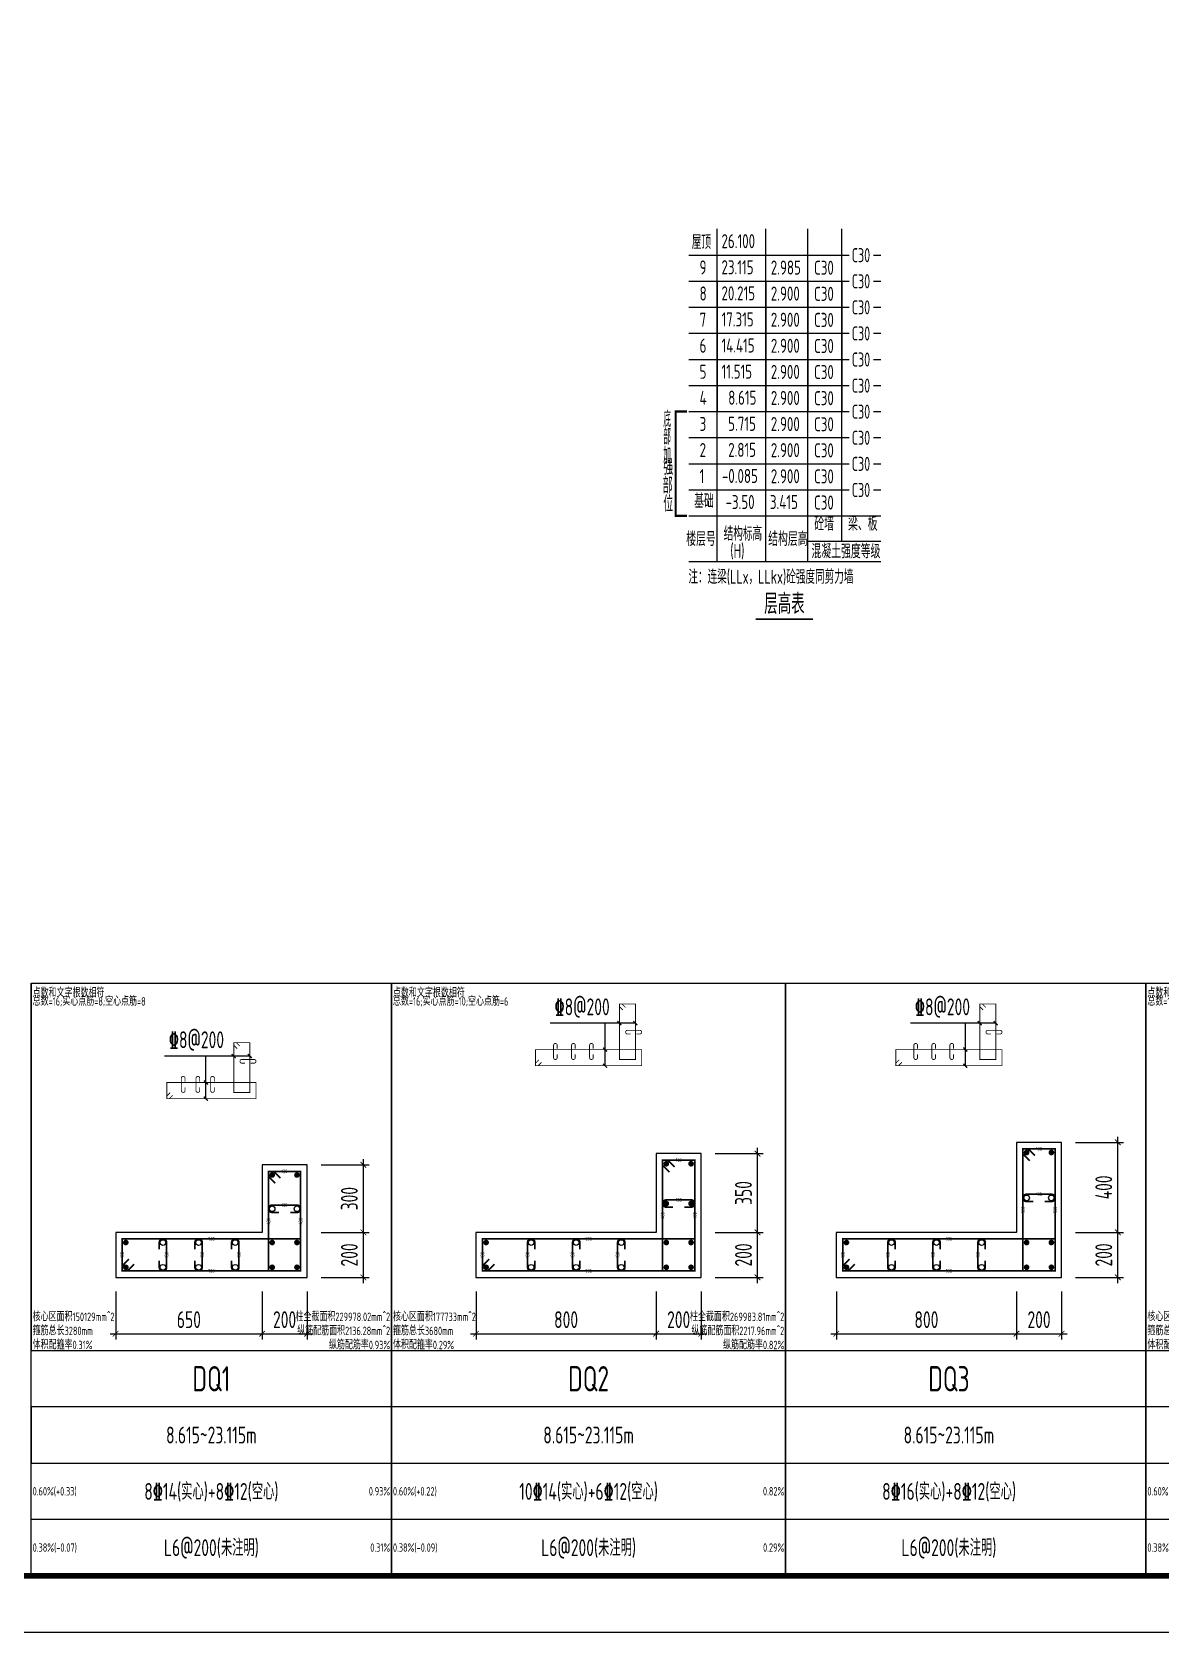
# Model space of a CAD drawing. Extents: x -1058961 to 23600, y -449123 to 2751847.
# Drawn here: x -409988 to -389936, y -219444 to -191015 of the extents above; entities that cross this region are included whole.
import ezdxf
from ezdxf.enums import TextEntityAlignment as Align

# ---------------------------------------------------------------- set-up
doc = ezdxf.new("R2010")
doc.units = 0
doc.header["$LTSCALE"] = 1000
doc.layers.get('0').update_dxf_attribs({"linetype": 'CONTINUOUS'})
doc.layers.get('DEFPOINTS').update_dxf_attribs({"linetype": 'CONTINUOUS'})
for name, color, linetype in [('-TK', 7, 'CONTINUOUS'), ('COLU_DE_DIM', 3, 'CONTINUOUS'), ('COLU_DE_TH', 7, 'CONTINUOUS'), ('LABEL', 1, 'CONTINUOUS'), ('LINK', 6, 'CONTINUOUS'), ('LINK-INDEX', 6, 'CONTINUOUS'), ('REIN', 6, 'CONTINUOUS'), ('S-0-TEXT', 7, 'CONTINUOUS'), ('S-B表格', 2, 'CONTINUOUS'), ('TAB', 7, 'CONTINUOUS'), ('TAB_TEXT', 7, 'CONTINUOUS'), ('TEXT', 2, 'CONTINUOUS'), ('TEXT25', 2, 'CONTINUOUS')]:
    doc.layers.add(name, color=color, linetype=linetype)
doc.layers.add('7549', color=9, linetype='CONTINUOUS', lineweight=18)
doc.layers.add('箍筋长度', color=3, linetype='CONTINUOUS', plot=False)
doc.layers.add('配箍校核', color=34, linetype='CONTINUOUS', plot=False)
doc.styles.add('BW_Rein', font='Tssdeng.shx', dxfattribs={"width": 0.7, "bigfont": 'hztxt.shx'})
doc.styles.add('TSSD_DIMENSION', font='Tssdeng.shx', dxfattribs={"width": 0.7, "bigfont": 'tssdchn.shx'})
doc.styles.add('TSSD_REIN', font='tssdeng.shx', dxfattribs={"width": 0.7, "height": 300, "bigfont": 'tssdchn.shx'})
doc.dimstyles.new('TSSD_25_100', dxfattribs={"dimtxt": 300, "dimasz": 100, "dimexe": 100, "dimexo": 250, "dimgap": 100, "dimtad": 1, "dimdec": 0, "dimlfac": 0.25, "dimzin": 0, "dimdsep": 46, "dimtxsty": 'TSSD_DIMENSION', "dimblk": 'ARCHTICK', "dimcen": 0, "dimdle": 100, "dimclrt": 7, "dimadec": 0, "dimazin": 0, "dimtfac": 1, "dimtdec": 0, "dimtix": 1, "dimtmove": 2, "dimatfit": 3, "dimldrblk": 'ARCHTICK', "dimfxl": 0, "dimtolj": 1, "dimtzin": 0, "dimarcsym": 0})

# ---------------------------------------------------------------- blocks, each defined once
blk = doc.blocks.new('_ArchTick')
at = {"color": 0, "linetype": 'ByBlock', "const_width": 0.15}
blk.add_lwpolyline([(-0.5, -0.5), (0.5, 0.5)], dxfattribs=at)
blk = doc.blocks.new('*D273')
at = {"layer": 'COLU_DE_DIM', "color": 0, "lineweight": -2}
for p, q in [((-408502, -213394), (-408502, -214244)), ((-405902, -213394), (-405902, -214244)), ((-408602, -214144), (-405802, -214144))]:
    blk.add_line(p, q, dxfattribs=at)
at = {"layer": 'DEFPOINTS', "color": 0}
for p in [(-408502, -213144), (-405902, -213144), (-405902, -214144)]:
    blk.add_point(p, dxfattribs=at)
at = {"layer": 'COLU_DE_DIM', "color": 0, "lineweight": -2, "xscale": 100, "yscale": 100, "zscale": 100, "rotation": 180}
blk.add_blockref('_ArchTick', (-408502, -214144), dxfattribs=at)
at = {"layer": 'COLU_DE_DIM', "color": 0, "lineweight": -2, "xscale": 100, "yscale": 100, "zscale": 100}
blk.add_blockref('_ArchTick', (-405902, -214144), dxfattribs=at)
at = {"layer": 'COLU_DE_DIM', "color": 7, "insert": (-407202, -213894), "char_height": 300, "attachment_point": 5, "style": 'TSSD_DIMENSION'}
blk.add_mtext('\\A1;650', dxfattribs=at)
blk = doc.blocks.new('*D274')
at = {"layer": 'COLU_DE_DIM', "color": 0, "lineweight": -2}
for p, q in [((-405902, -213394), (-405902, -214244)), ((-405102, -213394), (-405102, -214244)), ((-406002, -214144), (-405002, -214144))]:
    blk.add_line(p, q, dxfattribs=at)
at = {"layer": 'DEFPOINTS', "color": 0}
for p in [(-405902, -213144), (-405102, -213144), (-405102, -214144)]:
    blk.add_point(p, dxfattribs=at)
at = {"layer": 'COLU_DE_DIM', "color": 0, "lineweight": -2, "xscale": 100, "yscale": 100, "zscale": 100, "rotation": 180}
blk.add_blockref('_ArchTick', (-405902, -214144), dxfattribs=at)
at = {"layer": 'COLU_DE_DIM', "color": 0, "lineweight": -2, "xscale": 100, "yscale": 100, "zscale": 100}
blk.add_blockref('_ArchTick', (-405102, -214144), dxfattribs=at)
at = {"layer": 'COLU_DE_DIM', "color": 7, "insert": (-405502, -213894), "char_height": 300, "attachment_point": 5, "style": 'TSSD_DIMENSION'}
blk.add_mtext('\\A1;200', dxfattribs=at)
blk = doc.blocks.new('*D275')
at = {"layer": 'COLU_DE_DIM', "color": 0, "lineweight": -2}
for p, q in [((-404852, -212344), (-404002, -212344)), ((-404102, -213244), (-404102, -212244)), ((-404852, -213144), (-404002, -213144))]:
    blk.add_line(p, q, dxfattribs=at)
at = {"layer": 'DEFPOINTS', "color": 0}
for p in [(-405102, -212344), (-404102, -212344), (-405102, -213144)]:
    blk.add_point(p, dxfattribs=at)
at = {"layer": 'COLU_DE_DIM', "color": 0, "lineweight": -2, "xscale": 100, "yscale": 100, "zscale": 100}
for p, rotation in [((-404102, -212344), 90), ((-404102, -213144), 270)]:
    blk.add_blockref('_ArchTick', p, dxfattribs=dict(at, rotation=rotation))
at = {"layer": 'COLU_DE_DIM', "color": 7, "insert": (-404352, -212744), "char_height": 300, "attachment_point": 5, "rotation": 90, "style": 'TSSD_DIMENSION'}
blk.add_mtext('\\A1;200', dxfattribs=at)
blk = doc.blocks.new('*D276')
at = {"layer": 'COLU_DE_DIM', "color": 0, "lineweight": -2}
for p, q in [((-404852, -211144), (-404002, -211144)), ((-404102, -212444), (-404102, -211044)), ((-404852, -212344), (-404002, -212344))]:
    blk.add_line(p, q, dxfattribs=at)
at = {"layer": 'DEFPOINTS', "color": 0}
for p in [(-405102, -211144), (-404102, -211144), (-405102, -212344)]:
    blk.add_point(p, dxfattribs=at)
at = {"layer": 'COLU_DE_DIM', "color": 0, "lineweight": -2, "xscale": 100, "yscale": 100, "zscale": 100}
for p, rotation in [((-404102, -211144), 90), ((-404102, -212344), 270)]:
    blk.add_blockref('_ArchTick', p, dxfattribs=dict(at, rotation=rotation))
at = {"layer": 'COLU_DE_DIM', "color": 7, "insert": (-404352, -211744), "char_height": 300, "attachment_point": 5, "rotation": 90, "style": 'TSSD_DIMENSION'}
blk.add_mtext('\\A1;300', dxfattribs=at)
blk = doc.blocks.new('*D277')
at = {"layer": 'COLU_DE_DIM', "color": 0, "lineweight": -2}
for p, q in [((-402102, -213394), (-402102, -214244)), ((-398902, -213394), (-398902, -214244)), ((-402202, -214144), (-398802, -214144))]:
    blk.add_line(p, q, dxfattribs=at)
at = {"layer": 'DEFPOINTS', "color": 0}
for p in [(-402102, -213144), (-398902, -213144), (-398902, -214144)]:
    blk.add_point(p, dxfattribs=at)
at = {"layer": 'COLU_DE_DIM', "color": 0, "lineweight": -2, "xscale": 100, "yscale": 100, "zscale": 100, "rotation": 180}
blk.add_blockref('_ArchTick', (-402102, -214144), dxfattribs=at)
at = {"layer": 'COLU_DE_DIM', "color": 0, "lineweight": -2, "xscale": 100, "yscale": 100, "zscale": 100}
blk.add_blockref('_ArchTick', (-398902, -214144), dxfattribs=at)
at = {"layer": 'COLU_DE_DIM', "color": 7, "insert": (-400502, -213894), "char_height": 300, "attachment_point": 5, "style": 'TSSD_DIMENSION'}
blk.add_mtext('\\A1;800', dxfattribs=at)
blk = doc.blocks.new('*D278')
at = {"layer": 'COLU_DE_DIM', "color": 0, "lineweight": -2}
for p, q in [((-398902, -213394), (-398902, -214244)), ((-398102, -213394), (-398102, -214244)), ((-399002, -214144), (-398002, -214144))]:
    blk.add_line(p, q, dxfattribs=at)
at = {"layer": 'DEFPOINTS', "color": 0}
for p in [(-398902, -213144), (-398102, -213144), (-398102, -214144)]:
    blk.add_point(p, dxfattribs=at)
at = {"layer": 'COLU_DE_DIM', "color": 0, "lineweight": -2, "xscale": 100, "yscale": 100, "zscale": 100, "rotation": 180}
blk.add_blockref('_ArchTick', (-398902, -214144), dxfattribs=at)
at = {"layer": 'COLU_DE_DIM', "color": 0, "lineweight": -2, "xscale": 100, "yscale": 100, "zscale": 100}
blk.add_blockref('_ArchTick', (-398102, -214144), dxfattribs=at)
at = {"layer": 'COLU_DE_DIM', "color": 7, "insert": (-398502, -213894), "char_height": 300, "attachment_point": 5, "style": 'TSSD_DIMENSION'}
blk.add_mtext('\\A1;200', dxfattribs=at)
blk = doc.blocks.new('*D279')
at = {"layer": 'COLU_DE_DIM', "color": 0, "lineweight": -2}
for p, q in [((-397852, -212344), (-397002, -212344)), ((-397102, -213244), (-397102, -212244)), ((-397852, -213144), (-397002, -213144))]:
    blk.add_line(p, q, dxfattribs=at)
at = {"layer": 'DEFPOINTS', "color": 0}
for p in [(-398102, -212344), (-397102, -212344), (-398102, -213144)]:
    blk.add_point(p, dxfattribs=at)
at = {"layer": 'COLU_DE_DIM', "color": 0, "lineweight": -2, "xscale": 100, "yscale": 100, "zscale": 100}
for p, rotation in [((-397102, -212344), 90), ((-397102, -213144), 270)]:
    blk.add_blockref('_ArchTick', p, dxfattribs=dict(at, rotation=rotation))
at = {"layer": 'COLU_DE_DIM', "color": 7, "insert": (-397352, -212744), "char_height": 300, "attachment_point": 5, "rotation": 90, "style": 'TSSD_DIMENSION'}
blk.add_mtext('\\A1;200', dxfattribs=at)
blk = doc.blocks.new('*D280')
at = {"layer": 'COLU_DE_DIM', "color": 0, "lineweight": -2}
for p, q in [((-397102, -212444), (-397102, -210844)), ((-397852, -210944), (-397002, -210944)), ((-397852, -212344), (-397002, -212344))]:
    blk.add_line(p, q, dxfattribs=at)
at = {"layer": 'DEFPOINTS', "color": 0}
for p in [(-398102, -210944), (-397102, -210944), (-398102, -212344)]:
    blk.add_point(p, dxfattribs=at)
at = {"layer": 'COLU_DE_DIM', "color": 0, "lineweight": -2, "xscale": 100, "yscale": 100, "zscale": 100}
for p, rotation in [((-397102, -210944), 90), ((-397102, -212344), 270)]:
    blk.add_blockref('_ArchTick', p, dxfattribs=dict(at, rotation=rotation))
at = {"layer": 'COLU_DE_DIM', "color": 7, "insert": (-397352, -211644), "char_height": 300, "attachment_point": 5, "rotation": 90, "style": 'TSSD_DIMENSION'}
blk.add_mtext('\\A1;350', dxfattribs=at)
blk = doc.blocks.new('B20200424131938')
at = {"layer": '7549', "const_width": 40}
blk.add_lwpolyline([(417, 3688), (217, 3688), (217, 1834), (417, 1834)], dxfattribs=at)
at = {"layer": 'S-0-TEXT'}
blk.add_lwpolyline([(1641, 0, 27, 27, 0), (2658, 0, 0, 0, 0)], format="xyseb", dxfattribs=at)
at = {"layer": 'S-B表格'}
for p, q in [((952, 1021), (952, 6932)), ((1817, 1021), (1817, 6932)), ((2567, 1021), (2567, 6932)), ((3167, 1385), (3167, 6932)), ((452, 6469), (3167, 6469)), ((452, 6469), (3167, 6469)), ((3167, 6469), (3298, 6469)), ((3167, 6469), (3298, 6469)), ((3167, 6469), (3298, 6469)), ((3731, 6469), (3862, 6469)), ((3731, 6469), (3862, 6469)), ((3731, 6469), (3862, 6469)), ((452, 6005), (3167, 6005)), ((452, 6005), (3167, 6005)), ((3167, 6005), (3298, 6005)), ((3167, 6005), (3298, 6005)), ((3167, 6005), (3298, 6005)), ((3731, 6005), (3862, 6005)), ((3731, 6005), (3862, 6005)), ((3731, 6005), (3862, 6005)), ((452, 5542), (3167, 5542)), ((452, 5542), (3167, 5542)), ((3167, 5542), (3298, 5542)), ((3167, 5542), (3298, 5542)), ((3167, 5542), (3298, 5542)), ((3731, 5542), (3862, 5542)), ((3731, 5542), (3862, 5542)), ((3731, 5542), (3862, 5542)), ((452, 5078), (3167, 5078)), ((452, 5078), (3167, 5078)), ((3167, 5078), (3298, 5078)), ((3167, 5078), (3298, 5078)), ((3167, 5078), (3298, 5078)), ((3731, 5078), (3862, 5078)), ((3731, 5078), (3862, 5078)), ((3731, 5078), (3862, 5078)), ((452, 4615), (3167, 4615)), ((3167, 4615), (3298, 4615)), ((3731, 4615), (3862, 4615)), ((452, 4151), (3167, 4151)), ((3167, 4151), (3298, 4151)), ((3731, 4151), (3862, 4151)), ((452, 3688), (3167, 3688)), ((3167, 3688), (3298, 3688)), ((3731, 3688), (3862, 3688)), ((452, 3224), (3167, 3224)), ((3167, 3224), (3298, 3224)), ((3731, 3224), (3862, 3224)), ((452, 2761), (3167, 2761)), ((3167, 2761), (3298, 2761)), ((3731, 2761), (3862, 2761)), ((452, 2297), (3167, 2297)), ((3167, 2297), (3298, 2297)), ((3731, 2297), (3862, 2297)), ((452, 1834), (3167, 1834)), ((452, 1834), (3862, 1834)), ((452, 1834), (2854, 1834)), ((452, 1834), (2854, 1834)), ((2567, 1385), (3862, 1385)), ((452, 1021), (3862, 1021))]:
    blk.add_line(p, q, dxfattribs=at)
at = {"style": 'TSSD_REIN'}
for s, width, p, p2 in [('底', 0.535575, (-3, 3408), (134, 3408)), ('部', 0.530918, (-3, 3100), (134, 3100)), ('加', 0.526341, (-3, 2774), (134, 2774))]:
    blk.add_text(s, height=285, dxfattribs=dict(at, width=width)).set_placement(p, p2, align=Align.FIT)
for s, height, width, p in [('强', 285, 0.535575, (-3, 2477)), ('部', 285, 0.535575, (-13, 2146)), ('位', 285, 0.535575, (-3, 1820)), ('砼墙', 250, 0.7, (2681, 1495)), ('梁、板', 250, 0.7, (3279, 1495))]:
    blk.add_text(s, height=height, dxfattribs=dict(at, width=width)).set_placement(p, align=Align.BOTTOM_LEFT)
for s, width, p in [('楼层号', 0.7, (405, 1299)), ('结构标高', 0.65, (1070, 1392)), ('结构层高', 0.7, (1860, 1299)), ('(H)', 0.65, (1188, 1086)), ('混凝土强度等级', 0.7, (2629, 1080))]:
    blk.add_text(s, height=250, dxfattribs=dict(at, width=width)).set_placement(p)
at = {"layer": 'S-0-TEXT', "style": 'TSSD_REIN', "width": 0.7}
blk.add_text('层高表', height=360, dxfattribs=at).set_placement((1790, 90))
at = {"layer": 'S-B表格', "style": 'TSSD_REIN'}
for s, width, p in [('屋顶', 0.65, (503, 6575)), ('26.100', 0.7, (1031, 6590)), ('C30', 0.65, (3345, 6341)), ('9', 0.7, (642, 6123)), ('23.115', 0.7, (1031, 6126)), ('2.985', 0.7, (1907, 6121)), ('C30', 0.7, (2675, 6118)), ('C30', 0.65, (3345, 5877)), ('8', 0.7, (642, 5660)), ('20.215', 0.7, (1031, 5663)), ('2.900', 0.7, (1907, 5658)), ('C30', 0.7, (2675, 5654)), ('7', 0.7, (642, 5196)), ('17.315', 0.7, (1031, 5199)), ('2.900', 0.7, (1907, 5194)), ('C30', 0.7, (2675, 5191)), ('C30', 0.65, (3345, 5414)), ('C30', 0.65, (3345, 4950)), ('6', 0.7, (642, 4733)), ('14.415', 0.7, (1031, 4736)), ('2.900', 0.7, (1907, 4731)), ('C30', 0.7, (2675, 4727)), ('C30', 0.65, (3345, 4487)), ('5', 0.7, (642, 4269)), ('11.515', 0.7, (1031, 4272)), ('2.900', 0.7, (1907, 4267)), ('C30', 0.7, (2675, 4264)), ('C30', 0.65, (3345, 4023)), ('4', 0.7, (642, 3806)), ('8.615', 0.7, (1150, 3809)), ('2.900', 0.7, (1907, 3804)), ('C30', 0.7, (2675, 3800)), ('C30', 0.65, (3345, 3560)), ('3', 0.7, (642, 3342)), ('5.715', 0.7, (1150, 3345)), ('2.900', 0.7, (1907, 3340)), ('C30', 0.7, (2675, 3337)), ('2', 0.7, (642, 2879)), ('2.815', 0.7, (1150, 2882)), ('C30', 0.65, (3345, 3096)), ('2.900', 0.7, (1907, 2877)), ('C30', 0.7, (2675, 2873)), ('C30', 0.65, (3345, 2633)), ('1', 0.7, (642, 2415)), ('-0.085', 0.7, (1038, 2418)), ('2.900', 0.7, (1907, 2413)), ('C30', 0.7, (2675, 2410)), ('C30', 0.65, (3345, 2169)), ('基础', 0.7, (545, 1974)), ('-3.50', 0.7, (1103, 1955)), ('3.415', 0.7, (1891, 1955)), ('C30', 0.7, (2675, 1946))]:
    blk.add_text(s, height=250, dxfattribs=dict(at, width=width)).set_placement(p)
at = {"layer": 'TEXT', "style": 'TSSD_REIN', "width": 0.65}
blk.add_text('注：连梁(LLx，LLkx)砼强度同剪力墙', height=250, dxfattribs=at).set_placement((443, 627))
blk = doc.blocks.new('A1')
blk.add_lwpolyline([(0, 59400), (0, 0), (84100, 0), (84100, 59400)], close=True)
at = {"const_width": 100}
blk.add_lwpolyline([(2500, 58400), (2500, 1000), (83100, 1000), (83100, 58400)], close=True, dxfattribs=at)
blk = doc.blocks.new('*D3380')
at = {"layer": 'COLU_DE_DIM', "color": 0, "lineweight": -2}
for p, q in [((-395702, -213394), (-395702, -214244)), ((-392502, -213394), (-392502, -214244)), ((-395802, -214144), (-392402, -214144))]:
    blk.add_line(p, q, dxfattribs=at)
at = {"layer": 'DEFPOINTS', "color": 0}
for p in [(-395702, -213144), (-392502, -213144), (-392502, -214144)]:
    blk.add_point(p, dxfattribs=at)
at = {"layer": 'COLU_DE_DIM', "color": 0, "lineweight": -2, "xscale": 100, "yscale": 100, "zscale": 100, "rotation": 180}
blk.add_blockref('_ArchTick', (-395702, -214144), dxfattribs=at)
at = {"layer": 'COLU_DE_DIM', "color": 0, "lineweight": -2, "xscale": 100, "yscale": 100, "zscale": 100}
blk.add_blockref('_ArchTick', (-392502, -214144), dxfattribs=at)
at = {"layer": 'COLU_DE_DIM', "color": 7, "insert": (-394102, -213894), "char_height": 300, "attachment_point": 5, "style": 'TSSD_DIMENSION'}
blk.add_mtext('\\A1;800', dxfattribs=at)
blk = doc.blocks.new('*D3381')
at = {"layer": 'COLU_DE_DIM', "color": 0, "lineweight": -2}
for p, q in [((-392502, -213394), (-392502, -214244)), ((-391702, -213394), (-391702, -214244)), ((-392602, -214144), (-391602, -214144))]:
    blk.add_line(p, q, dxfattribs=at)
at = {"layer": 'DEFPOINTS', "color": 0}
for p in [(-392502, -213144), (-391702, -213144), (-391702, -214144)]:
    blk.add_point(p, dxfattribs=at)
at = {"layer": 'COLU_DE_DIM', "color": 0, "lineweight": -2, "xscale": 100, "yscale": 100, "zscale": 100, "rotation": 180}
blk.add_blockref('_ArchTick', (-392502, -214144), dxfattribs=at)
at = {"layer": 'COLU_DE_DIM', "color": 0, "lineweight": -2, "xscale": 100, "yscale": 100, "zscale": 100}
blk.add_blockref('_ArchTick', (-391702, -214144), dxfattribs=at)
at = {"layer": 'COLU_DE_DIM', "color": 7, "insert": (-392102, -213894), "char_height": 300, "attachment_point": 5, "style": 'TSSD_DIMENSION'}
blk.add_mtext('\\A1;200', dxfattribs=at)
blk = doc.blocks.new('*D3382')
at = {"layer": 'COLU_DE_DIM', "color": 0, "lineweight": -2}
for p, q in [((-391452, -212344), (-390602, -212344)), ((-390702, -213244), (-390702, -212244)), ((-391452, -213144), (-390602, -213144))]:
    blk.add_line(p, q, dxfattribs=at)
at = {"layer": 'DEFPOINTS', "color": 0}
for p in [(-391702, -212344), (-390702, -212344), (-391702, -213144)]:
    blk.add_point(p, dxfattribs=at)
at = {"layer": 'COLU_DE_DIM', "color": 0, "lineweight": -2, "xscale": 100, "yscale": 100, "zscale": 100}
for p, rotation in [((-390702, -212344), 90), ((-390702, -213144), 270)]:
    blk.add_blockref('_ArchTick', p, dxfattribs=dict(at, rotation=rotation))
at = {"layer": 'COLU_DE_DIM', "color": 7, "insert": (-390952, -212744), "char_height": 300, "attachment_point": 5, "rotation": 90, "style": 'TSSD_DIMENSION'}
blk.add_mtext('\\A1;200', dxfattribs=at)
blk = doc.blocks.new('*D3383')
at = {"layer": 'COLU_DE_DIM', "color": 0, "lineweight": -2}
for p, q in [((-390702, -212444), (-390702, -210644)), ((-391452, -210744), (-390602, -210744)), ((-391452, -212344), (-390602, -212344))]:
    blk.add_line(p, q, dxfattribs=at)
at = {"layer": 'DEFPOINTS', "color": 0}
for p in [(-391702, -210744), (-390702, -210744), (-391702, -212344)]:
    blk.add_point(p, dxfattribs=at)
at = {"layer": 'COLU_DE_DIM', "color": 0, "lineweight": -2, "xscale": 100, "yscale": 100, "zscale": 100}
for p, rotation in [((-390702, -210744), 90), ((-390702, -212344), 270)]:
    blk.add_blockref('_ArchTick', p, dxfattribs=dict(at, rotation=rotation))
at = {"layer": 'COLU_DE_DIM', "color": 7, "insert": (-390952, -211544), "char_height": 300, "attachment_point": 5, "rotation": 90, "style": 'TSSD_DIMENSION'}
blk.add_mtext('\\A1;400', dxfattribs=at)

msp = doc.modelspace()

# ---------------------------------------------------------------- linework, layer by layer
at = {"layer": 'COLU_DE_TH'}
for points in [[(-391702.33, -213143.8), (-391702.33, -210744.12), (-392502.33, -210744.12), (-392502.33, -212343.8), (-395702.33, -212343.8), (-395702.33, -213143.8), (-391702.33, -213143.8)], [(-405102.2, -213143.8), (-405102.2, -211144.14), (-405902.2, -211144.14), (-405902.2, -212343.8), (-408502.1, -212343.8), (-408502.1, -213143.8), (-405102.2, -213143.8)], [(-398102.2, -213143.8), (-398102.2, -210944.12), (-398902.2, -210944.12), (-398902.2, -212343.8), (-402102.2, -212343.8), (-402102.2, -213143.8), (-398102.2, -213143.8)]]:
    msp.add_lwpolyline(points, close=True, dxfattribs=at)
at = {"layer": 'LABEL'}
for p, q in [((-399269.7, -208626.07), (-400782.2, -208626.07)), ((-392869.83, -208626.07), (-394382.33, -208626.07)), ((-406119.67, -209211.24), (-407632.17, -209211.24))]:
    msp.add_line(p, q, dxfattribs=at)
for points in [[(-399810.7, -209381.51), (-399810.7, -208626.07)], [(-393410.83, -209381.51), (-393410.83, -208626.07)], [(-406899.13, -209966.68), (-406899.13, -209211.24)]]:
    msp.add_lwpolyline(points, dxfattribs=at)
at = {"layer": 'LABEL', "const_width": 25}
for points in [[(-399519.33, -208661.43), (-399590.08, -208590.72)], [(-399234.33, -208661.43), (-399305.08, -208590.72)], [(-393119.46, -208661.43), (-393190.21, -208590.72)], [(-392834.46, -208661.43), (-392905.21, -208590.72)], [(-406369.3, -209246.6), (-406440.05, -209175.89)], [(-406084.3, -209246.6), (-406155.05, -209175.89)], [(-399775.33, -209131.87), (-399846.08, -209061.16)], [(-393375.46, -209131.87), (-393446.21, -209061.16)], [(-399775.33, -209416.87), (-399846.08, -209346.16)], [(-393375.46, -209416.87), (-393446.21, -209346.16)], [(-406863.76, -209717.04), (-406934.51, -209646.33)], [(-406863.76, -210002.04), (-406934.51, -209931.33)]]:
    msp.add_lwpolyline(points, dxfattribs=at)
at = {"layer": 'LINK', "const_width": 30}
for points in [[(-392267.33, -211071.05), (-392387.33, -210951.05), (-392387.33, -210859.12), (-391817.33, -210859.12), (-391817.33, -213028.8), (-392387.33, -213028.8), (-392387.33, -210859.12), (-392295.4, -210859.12), (-392175.4, -210979.12)], [(-398667.2, -211271.05), (-398787.2, -211151.05), (-398787.2, -211059.12), (-398217.2, -211059.12), (-398217.2, -213028.8), (-398787.2, -213028.8), (-398787.2, -211059.12), (-398695.27, -211059.12), (-398575.27, -211179.12)], [(-405667.2, -211471.06), (-405787.2, -211351.06), (-405787.2, -211259.14), (-405217.2, -211259.14), (-405217.2, -213028.8), (-405787.2, -213028.8), (-405787.2, -211259.14), (-405695.28, -211259.14), (-405575.28, -211379.14)], [(-408175.18, -212908.8), (-408295.18, -213028.8), (-408387.1, -213028.8), (-408387.1, -212458.8), (-405217.2, -212458.8), (-405217.2, -213028.8), (-408387.1, -213028.8), (-408387.1, -212936.87), (-408267.1, -212816.87)], [(-401775.27, -212908.8), (-401895.27, -213028.8), (-401987.2, -213028.8), (-401987.2, -212458.8), (-398217.2, -212458.8), (-398217.2, -213028.8), (-401987.2, -213028.8), (-401987.2, -212936.87), (-401867.2, -212816.87)], [(-395375.4, -212908.8), (-395495.4, -213028.8), (-395587.33, -213028.8), (-395587.33, -212458.8), (-391817.33, -212458.8), (-391817.33, -213028.8), (-395587.33, -213028.8), (-395587.33, -212936.87), (-395467.33, -212816.87)]]:
    msp.add_lwpolyline(points, dxfattribs=at)
for points in [[(-398402.2, -211895.74), (-398282.2, -211895.74, 1), (-398282.2, -211765.74), (-398722.2, -211765.74, 1), (-398722.2, -211895.74), (-398602.2, -211895.74)], [(-392002.33, -211795.74), (-391882.33, -211795.74, 1), (-391882.33, -211665.74), (-392322.33, -211665.74, 1), (-392322.33, -211795.74), (-392202.33, -211795.74)], [(-405402.2, -211988.97), (-405282.2, -211988.97, 1), (-405282.2, -211858.97), (-405722.2, -211858.97, 1), (-405722.2, -211988.97), (-405602.2, -211988.97)], [(-407727.81, -212843.8), (-407727.81, -212963.8, 1), (-407597.81, -212963.8), (-407597.81, -212523.8, 1), (-407727.81, -212523.8), (-407727.81, -212643.8)], [(-407094.39, -212843.8), (-407094.39, -212963.8, 1), (-406964.39, -212963.8), (-406964.39, -212523.8, 1), (-407094.39, -212523.8), (-407094.39, -212643.8)], [(-406443.12, -212843.8), (-406443.12, -212963.8, 1), (-406313.12, -212963.8), (-406313.12, -212523.8, 1), (-406443.12, -212523.8), (-406443.12, -212643.8)], [(-401057.2, -212643.8), (-401057.2, -212523.8, 1), (-401187.2, -212523.8), (-401187.2, -212963.8, 1), (-401057.2, -212963.8), (-401057.2, -212843.8)], [(-400257.2, -212643.8), (-400257.2, -212523.8, 1), (-400387.2, -212523.8), (-400387.2, -212963.8, 1), (-400257.2, -212963.8), (-400257.2, -212843.8)], [(-399457.2, -212643.8), (-399457.2, -212523.8, 1), (-399587.2, -212523.8), (-399587.2, -212963.8, 1), (-399457.2, -212963.8), (-399457.2, -212843.8)], [(-394657.33, -212643.8), (-394657.33, -212523.8, 1), (-394787.33, -212523.8), (-394787.33, -212963.8, 1), (-394657.33, -212963.8), (-394657.33, -212843.8)], [(-393857.33, -212643.8), (-393857.33, -212523.8, 1), (-393987.33, -212523.8), (-393987.33, -212963.8, 1), (-393857.33, -212963.8), (-393857.33, -212843.8)], [(-393057.33, -212643.8), (-393057.33, -212523.8, 1), (-393187.33, -212523.8), (-393187.33, -212963.8, 1), (-393057.33, -212963.8), (-393057.33, -212843.8)]]:
    msp.add_lwpolyline(points, format="xyb", dxfattribs=at)
at = {"layer": 'LINK-INDEX', "const_width": 15}
for points in [[(-399494.7, -208392.64), (-399554.7, -208332.64), (-399554.7, -208286.68), (-399269.7, -208286.68), (-399269.7, -209271.51), (-399554.7, -209271.51), (-399554.7, -208286.68), (-399508.74, -208286.68), (-399448.74, -208346.68)], [(-393094.83, -208392.64), (-393154.83, -208332.64), (-393154.83, -208286.68), (-392869.83, -208286.68), (-392869.83, -209271.51), (-393154.83, -209271.51), (-393154.83, -208286.68), (-393108.87, -208286.68), (-393048.87, -208346.68)], [(-406344.67, -209077.81), (-406404.67, -209017.81), (-406404.67, -208971.85), (-406119.67, -208971.85), (-406119.67, -209856.68), (-406404.67, -209856.68), (-406404.67, -208971.85), (-406358.71, -208971.85), (-406298.71, -209031.85)], [(-400938.74, -209321.51), (-400998.74, -209381.51), (-401044.7, -209381.51), (-401044.7, -209096.51), (-399159.7, -209096.51), (-399159.7, -209381.51), (-401044.7, -209381.51), (-401044.7, -209335.55), (-400984.7, -209275.55)], [(-394538.87, -209321.51), (-394598.87, -209381.51), (-394644.83, -209381.51), (-394644.83, -209096.51), (-392759.83, -209096.51), (-392759.83, -209381.51), (-394644.83, -209381.51), (-394644.83, -209335.55), (-394584.83, -209275.55)], [(-407488.66, -209906.68), (-407548.66, -209966.68), (-407594.62, -209966.68), (-407594.62, -209681.68), (-406009.67, -209681.68), (-406009.67, -209966.68), (-407594.62, -209966.68), (-407594.62, -209920.72), (-407534.62, -209860.72)]]:
    msp.add_lwpolyline(points, dxfattribs=at)
for points in [[(-399252.2, -208818.24), (-399192.2, -208818.24, 1), (-399192.2, -208753.24), (-399412.2, -208753.24, 1), (-399412.2, -208818.24), (-399352.2, -208818.24)], [(-392852.33, -208818.24), (-392792.33, -208818.24, 1), (-392792.33, -208753.24), (-393012.33, -208753.24, 1), (-393012.33, -208818.24), (-392952.33, -208818.24)], [(-400659.7, -209079.01), (-400659.7, -209019.01, 1), (-400724.7, -209019.01), (-400724.7, -209239.01, 1), (-400659.7, -209239.01), (-400659.7, -209179.01)], [(-400339.7, -209079.01), (-400339.7, -209019.01, 1), (-400404.7, -209019.01), (-400404.7, -209239.01, 1), (-400339.7, -209239.01), (-400339.7, -209179.01)], [(-400019.7, -209079.01), (-400019.7, -209019.01, 1), (-400084.7, -209019.01), (-400084.7, -209239.01, 1), (-400019.7, -209239.01), (-400019.7, -209179.01)], [(-394259.83, -209079.01), (-394259.83, -209019.01, 1), (-394324.83, -209019.01), (-394324.83, -209239.01, 1), (-394259.83, -209239.01), (-394259.83, -209179.01)], [(-393939.83, -209079.01), (-393939.83, -209019.01, 1), (-394004.83, -209019.01), (-394004.83, -209239.01, 1), (-393939.83, -209239.01), (-393939.83, -209179.01)], [(-393619.83, -209079.01), (-393619.83, -209019.01, 1), (-393684.83, -209019.01), (-393684.83, -209239.01, 1), (-393619.83, -209239.01), (-393619.83, -209179.01)], [(-406102.17, -209336.77), (-406042.17, -209336.77, 1), (-406042.17, -209271.77), (-406262.17, -209271.77, 1), (-406262.17, -209336.77), (-406202.17, -209336.77)], [(-407269.63, -209664.18), (-407269.63, -209604.18, 1), (-407334.63, -209604.18), (-407334.63, -209824.18, 1), (-407269.63, -209824.18), (-407269.63, -209764.18)], [(-407009.64, -209664.18), (-407009.64, -209604.18, 1), (-407074.64, -209604.18), (-407074.64, -209824.18, 1), (-407009.64, -209824.18), (-407009.64, -209764.18)], [(-406749.65, -209664.18), (-406749.65, -209604.18, 1), (-406814.65, -209604.18), (-406814.65, -209824.18, 1), (-406749.65, -209824.18), (-406749.65, -209764.18)]]:
    msp.add_lwpolyline(points, format="xyb", dxfattribs=at)
at = {"layer": 'REIN', "const_width": 50}
for points in [[(-392347.33, -210924.12, 1), (-392297.33, -210924.12, 1), (-392347.33, -210924.12)], [(-391907.33, -210924.12, 1), (-391857.33, -210924.12, 1), (-391907.33, -210924.12)], [(-398747.2, -211124.12, 1), (-398697.2, -211124.12, 1), (-398747.2, -211124.12)], [(-398307.2, -211124.12, 1), (-398257.2, -211124.12, 1), (-398307.2, -211124.12)], [(-405747.2, -211324.14, 1), (-405697.2, -211324.14, 1), (-405747.2, -211324.14)], [(-405307.2, -211324.14, 1), (-405257.2, -211324.14, 1), (-405307.2, -211324.14)], [(-398747.2, -211830.74, 1), (-398697.2, -211830.74, 1), (-398747.2, -211830.74)], [(-398307.2, -211830.74, 1), (-398257.2, -211830.74, 1), (-398307.2, -211830.74)], [(-408347.1, -212523.8, 1), (-408297.1, -212523.8, 1), (-408347.1, -212523.8)], [(-405747.2, -212523.8, 1), (-405697.2, -212523.8, 1), (-405747.2, -212523.8)], [(-405307.2, -212523.8, 1), (-405257.2, -212523.8, 1), (-405307.2, -212523.8)], [(-401947.2, -212523.8, 1), (-401897.2, -212523.8, 1), (-401947.2, -212523.8)], [(-398747.2, -212523.8, 1), (-398697.2, -212523.8, 1), (-398747.2, -212523.8)], [(-398307.2, -212523.8, 1), (-398257.2, -212523.8, 1), (-398307.2, -212523.8)], [(-395547.33, -212523.8, 1), (-395497.33, -212523.8, 1), (-395547.33, -212523.8)], [(-392347.33, -212523.8, 1), (-392297.33, -212523.8, 1), (-392347.33, -212523.8)], [(-391907.33, -212523.8, 1), (-391857.33, -212523.8, 1), (-391907.33, -212523.8)], [(-408347.1, -212963.8, 1), (-408297.1, -212963.8, 1), (-408347.1, -212963.8)], [(-405747.2, -212963.8, 1), (-405697.2, -212963.8, 1), (-405747.2, -212963.8)], [(-405307.2, -212963.8, 1), (-405257.2, -212963.8, 1), (-405307.2, -212963.8)], [(-401947.2, -212963.8, 1), (-401897.2, -212963.8, 1), (-401947.2, -212963.8)], [(-398747.2, -212963.8, 1), (-398697.2, -212963.8, 1), (-398747.2, -212963.8)], [(-398307.2, -212963.8, 1), (-398257.2, -212963.8, 1), (-398307.2, -212963.8)], [(-395547.33, -212963.8, 1), (-395497.33, -212963.8, 1), (-395547.33, -212963.8)], [(-392347.33, -212963.8, 1), (-392297.33, -212963.8, 1), (-392347.33, -212963.8)], [(-391907.33, -212963.8, 1), (-391857.33, -212963.8, 1), (-391907.33, -212963.8)]]:
    msp.add_lwpolyline(points, format="xyb", close=True, dxfattribs=at)
at = {"layer": 'REIN'}
for centre in [(-392322.33, -211730.74), (-391882.33, -211730.74), (-405722.2, -211923.97), (-405282.2, -211923.97), (-407662.81, -212523.8), (-407029.39, -212523.8), (-406378.12, -212523.8), (-401122.2, -212523.8), (-400322.2, -212523.8), (-399522.2, -212523.8), (-394722.33, -212523.8), (-393922.33, -212523.8), (-393122.33, -212523.8), (-407662.81, -212963.8), (-407029.39, -212963.8), (-406378.12, -212963.8), (-401122.2, -212963.8), (-400322.2, -212963.8), (-399522.2, -212963.8), (-394722.33, -212963.8), (-393922.33, -212963.8), (-393122.33, -212963.8)]:
    msp.add_circle(centre, 50, dxfattribs=at)
at = {"layer": 'S-B表格', "color": 6, "linetype": 'ByBlock', "ltscale": 0.5, "const_width": 30}
for points in [[(-397821.29, -197759.02), (-397821.29, -195441.52)], [(-396955.65, -197759.02), (-396955.65, -195441.52)], [(-396206.01, -197759.02), (-396206.01, -195441.52)], [(-395606.01, -197759.02), (-395606.01, -195441.52)]]:
    msp.add_lwpolyline(points, dxfattribs=at)
at = {"layer": 'TAB'}
for points in [[(-410002.1, -207914.25), (-403602.2, -207914.25), (-403602.2, -218443.8), (-410002.1, -218443.8), (-410002.1, -207914.25), (-410002.1, -214443.8), (-403602.2, -214443.8), (-403602.2, -215443.8), (-410002.1, -215443.8), (-410002.1, -216443.8), (-403602.2, -216443.8), (-403602.2, -217443.8), (-410002.1, -217443.8)], [(-403602.2, -207914.25), (-396602.2, -207914.25), (-396602.2, -218443.8), (-403602.2, -218443.8), (-403602.2, -207914.25), (-403602.2, -214443.8), (-396602.2, -214443.8), (-396602.2, -215443.8), (-403602.2, -215443.8), (-403602.2, -216443.8), (-396602.2, -216443.8), (-396602.2, -217443.8), (-403602.2, -217443.8)], [(-396602.2, -207914.25), (-390202.33, -207914.25), (-390202.33, -218443.8), (-396602.2, -218443.8), (-396602.2, -207914.25), (-396602.2, -214443.8), (-390202.33, -214443.8), (-390202.33, -215443.8), (-396602.2, -215443.8), (-396602.2, -216443.8), (-390202.33, -216443.8), (-390202.33, -217443.8), (-397202.33, -217443.8)], [(-390202.33, -207914.25), (-385702.33, -207914.25), (-385702.33, -218443.8), (-390202.33, -218443.8), (-390202.33, -207914.25), (-390202.33, -214443.8), (-385702.33, -214443.8), (-385702.33, -215443.8), (-390202.33, -215443.8), (-390202.33, -216443.8), (-385702.33, -216443.8), (-385702.33, -217443.8), (-390202.33, -217443.8)]]:
    msp.add_lwpolyline(points, dxfattribs=at)

# ---------------------------------------------------------------- block references
at = {"layer": '-TK'}
msp.add_blockref('A1', (-459602.31, -219443.8), dxfattribs=at)
at = {"layer": 'S-B表格'}
msp.add_blockref('B20200424131938', (-398772.93, -201446.62), dxfattribs=at)

# ---------------------------------------------------------------- texts
at = {"layer": 'TAB_TEXT', "style": 'TSSD_REIN', "width": 0.7}
for s, height, p in [('DQ1', 450, (-406802.15, -214943.8)), ('DQ2', 450, (-400102.2, -214943.8)), ('DQ3', 450, (-393702.33, -214943.8)), ('8.615~23.115m', 300, (-406802.15, -215943.8)), ('8.615~23.115m', 300, (-400102.2, -215943.8)), ('8.615~23.115m', 300, (-393702.33, -215943.8)), ('L6@200(未注明)', 300, (-406802.15, -217943.8)), ('L6@200(未注明)', 300, (-400102.2, -217943.8)), ('L6@200(未注明)', 300, (-393702.33, -217943.8))]:
    msp.add_text(s, height=height, dxfattribs=at).set_placement(p, align=Align.MIDDLE)
at = {"layer": 'TAB_TEXT', "color": 1, "style": 'TSSD_REIN', "width": 0.7}
for s, p in [('8%%13214(实心)+8%%13212(空心)', (-406802.15, -216943.8)), ('10%%13214(实心)+6%%13212(空心)', (-400102.2, -216943.8)), ('8%%13216(实心)+8%%13212(空心)', (-393698.43, -216943.8))]:
    msp.add_text(s, height=300, dxfattribs=at).set_placement(p, align=Align.MIDDLE)
at = {"layer": 'TEXT25', "style": 'TSSD_REIN', "width": 0.7}
for p in [(-400707.58, -208576.07), (-394307.71, -208576.07), (-407557.55, -209161.24)]:
    msp.add_text('%%1328@200', height=300, dxfattribs=at).set_placement(p, align=Align.BOTTOM_LEFT)
at = {"layer": '箍筋长度', "style": 'BW_Rein', "width": 0.7}
for s, rotation, p in [('138', 360, (-392102.33, -210859.12)), ('138', 360, (-398502.2, -211059.12)), ('138', 0.000087, (-405502.2, -211259.14)), ('488', 90, (-398787.2, -212043.96)), ('488', 90, (-398217.2, -212043.96)), ('538', 90, (-392387.33, -211943.96)), ('538', 90, (-391817.33, -211943.96)), ('438', 90.000087, (-405787.2, -212143.97)), ('438', 90.000087, (-405217.2, -212143.97)), ('138', 90, (-408387.1, -212743.8)), ('138', 90, (-407597.81, -212743.8)), ('138', 90, (-406964.39, -212743.8)), ('138', 90, (-406313.12, -212743.8)), ('138', 90, (-401987.2, -212743.8)), ('138', 90.000004, (-401187.2, -212743.8)), ('138', 90.000002, (-400387.2, -212743.8)), ('138', 90, (-399587.2, -212743.8)), ('138', 90, (-395587.33, -212743.8)), ('138', 90.000004, (-394787.33, -212743.8)), ('138', 90.000002, (-393987.33, -212743.8)), ('138', 90, (-393187.33, -212743.8)), ('938', 360, (-400102.2, -213028.8)), ('938', 360, (-393702.33, -213028.8))]:
    msp.add_text(s, height=65, rotation=rotation, dxfattribs=at).set_placement(p, align=Align.MIDDLE_CENTER)
for s, p in [('138', (-398502.2, -211765.74)), ('138', (-392102.33, -211665.74)), ('138', (-405502.2, -211858.97)), ('788', (-406802.15, -212458.8)), ('938', (-400102.2, -212458.8)), ('938', (-393702.33, -212458.8)), ('788', (-406802.15, -213028.8))]:
    msp.add_text(s, height=65, dxfattribs=at).set_placement(p, align=Align.MIDDLE_CENTER)
at = {"layer": '配箍校核', "style": 'BW_Rein', "width": 0.7}
for s, p in [('点数和文字根数相符', (-409977.1, -208164.25)), ('点数和文字根数相符', (-403577.2, -208164.25)), ('点数和文字根数相符', (-390177.33, -208164.25)), ('总数=16;实心点筋=8;空心点筋=8', (-409977.1, -208314.25)), ('总数=16;实心点筋=10;空心点筋=6', (-403577.2, -208314.25)), ('总数=14;实心点筋=8;空心点筋=6', (-390177.33, -208314.25)), ('核心区面积150129mm^ 2', (-409977.1, -213918.8)), ('核心区面积177733mm^ 2', (-403577.2, -213918.8)), ('核心区面积157044mm^ 2', (-390177.33, -213918.8)), ('箍筋总长3280mm', (-409977.1, -214168.8)), ('箍筋总长3680mm', (-403577.2, -214168.8)), ('箍筋总长3242mm', (-390177.33, -214168.8)), ('体积配箍率0.31%', (-409977.1, -214418.8)), ('体积配箍率0.29%', (-403577.2, -214418.8)), ('体积配箍率0.29%', (-390177.33, -214418.8))]:
    msp.add_text(s, height=150, dxfattribs=at).set_placement(p)
for s, p in [('柱全截面积229978.02mm^ 2', (-403627.2, -213918.8)), ('柱全截面积269983.81mm^ 2', (-396627.2, -213918.8)), ('纵筋配筋面积2136.28mm^ 2', (-403627.2, -214168.8)), ('纵筋配筋面积2217.96mm^ 2', (-396627.2, -214168.8)), ('纵筋配筋率0.93%', (-403627.2, -214418.8)), ('纵筋配筋率0.82%', (-396627.2, -214418.8))]:
    msp.add_text(s, height=150, dxfattribs=at).set_placement(p, align=Align.RIGHT)
for s, p in [('0.60%(+0.33)', (-409977.1, -216943.8)), ('0.60%(+0.22)', (-403577.2, -216943.8)), ('0.60%(+0.20)', (-390177.33, -216943.8))]:
    msp.add_text(s, height=150, dxfattribs=at).set_placement(p, align=Align.MIDDLE_LEFT)
for s, p in [('0.93%', (-403627.2, -216943.8)), ('0.82%', (-396627.2, -216943.8))]:
    msp.add_text(s, height=150, dxfattribs=at).set_placement(p, align=Align.MIDDLE_RIGHT)
at = {"layer": '配箍校核', "color": 1, "style": 'BW_Rein', "width": 0.7}
for s, p in [('0.38%(-0.07)', (-409977.1, -217943.8)), ('0.38%(-0.09)', (-403577.2, -217943.8)), ('0.38%(-0.09)', (-390177.33, -217943.8))]:
    msp.add_text(s, height=150, dxfattribs=at).set_placement(p, align=Align.MIDDLE_LEFT)
for s, p in [('0.31%', (-403627.2, -217943.8)), ('0.29%', (-396627.2, -217943.8))]:
    msp.add_text(s, height=150, dxfattribs=at).set_placement(p, align=Align.MIDDLE_RIGHT)

# ---------------------------------------------------------------- dimensions: what is measured, and where the dimension line sits
at = {"layer": 'COLU_DE_DIM'}
for base, p1, p2, picture, middle in [((-390702.33, -210744.12), (-391702.33, -212343.8), (-391702.33, -210744.12), '*D3383', (-390952.33, -211543.96)), ((-397102.2, -210944.12), (-398102.2, -212343.8), (-398102.2, -210944.12), '*D280', (-397352.2, -211643.96)), ((-404102.2, -211144.14), (-405102.2, -212343.8), (-405102.2, -211144.14), '*D276', (-404352.2, -211743.97)), ((-404102.2, -212343.8), (-405102.2, -213143.8), (-405102.2, -212343.8), '*D275', (-404352.2, -212743.8)), ((-397102.2, -212343.8), (-398102.2, -213143.8), (-398102.2, -212343.8), '*D279', (-397352.2, -212743.8)), ((-390702.33, -212343.8), (-391702.33, -213143.8), (-391702.33, -212343.8), '*D3382', (-390952.33, -212743.8))]:
    dim = msp.add_linear_dim(base=base, p1=p1, p2=p2, angle=90, dimstyle='TSSD_25_100', dxfattribs=at)
    dim.commit()
    dim.dimension.update_dxf_attribs({"geometry": picture, "text_midpoint": middle})
for base, p1, p2, picture, middle in [((-405902.2, -214143.8), (-408502.1, -213143.8), (-405902.2, -213143.8), '*D273', (-407202.15, -213893.8)), ((-405102.2, -214143.8), (-405902.2, -213143.8), (-405102.2, -213143.8), '*D274', (-405502.2, -213893.8)), ((-398902.2, -214143.8), (-402102.2, -213143.8), (-398902.2, -213143.8), '*D277', (-400502.2, -213893.8)), ((-398102.2, -214143.8), (-398902.2, -213143.8), (-398102.2, -213143.8), '*D278', (-398502.2, -213893.8)), ((-392502.33, -214143.8), (-395702.33, -213143.8), (-392502.33, -213143.8), '*D3380', (-394102.33, -213893.8)), ((-391702.33, -214143.8), (-392502.33, -213143.8), (-391702.33, -213143.8), '*D3381', (-392102.33, -213893.8))]:
    dim = msp.add_linear_dim(base=base, p1=p1, p2=p2, dimstyle='TSSD_25_100', dxfattribs=at)
    dim.commit()
    dim.dimension.update_dxf_attribs({"geometry": picture, "text_midpoint": middle})

doc.saveas('drawing.dxf')
